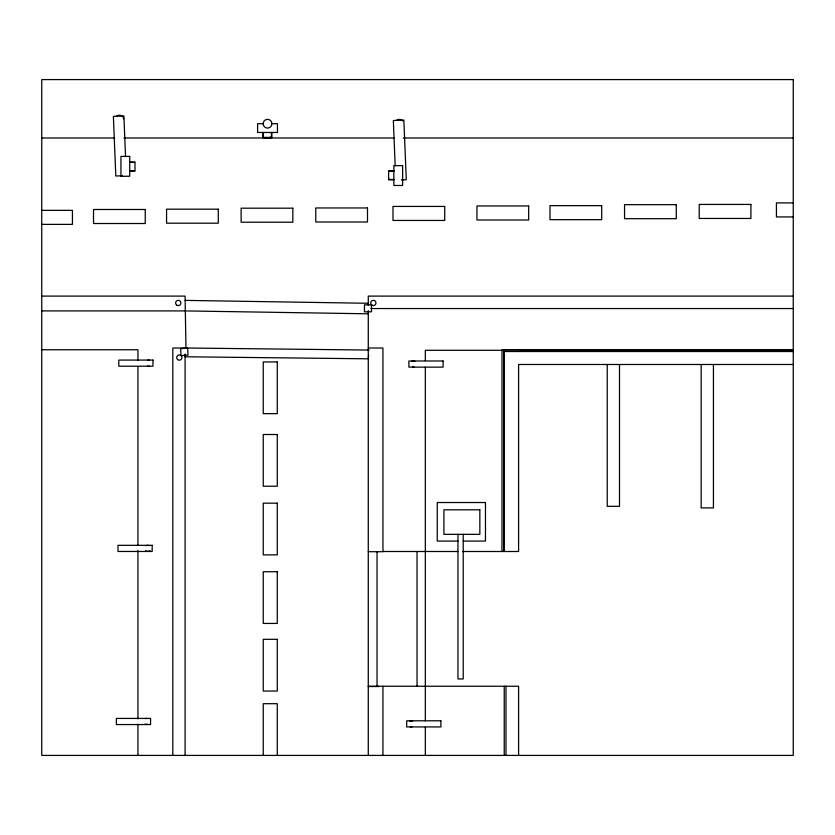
<?xml version="1.0" encoding="UTF-8"?>
<svg xmlns="http://www.w3.org/2000/svg" width="835" height="835" viewBox="0 0 835 835"><rect width="100%" height="100%" fill="white"/><g stroke="black" fill="none" stroke-linecap="round" stroke-linejoin="round"><path stroke-width="1.25" d="M185.328 354.27L185.078 356.775L368.277 358.81L368.652 355.052M149.496 366.21L147.607 366.21M411.749 361.252L414.891 361.252M147.701 724.3L144.549 724.3M409.567 721.054L412.72 721.054M122.202 175.757L115.804 176.018L113.383 116.357L123.893 115.929L125.532 156.135M402.167 179.911L406.28 179.744L403.858 120.083L393.348 120.511L395.185 165.904M519.892 350.283L792.77 349.761L792.77 351.514M263.14 123.705L257.598 123.705L257.598 132.473L277.45 132.473L277.45 123.705L271.907 123.705A4.384 4.384 0 0 1 265.332 127.504A4.384 4.384 0 0 1 265.332 119.916A4.384 4.384 0 0 1 271.907 123.705M262.67 136.857L263.265 136.857M270.853 136.857L271.438 136.857M41.75 137.984L114.812 137.984M123.945 137.984L394.016 137.984M403.148 137.984L793.25 137.984M129.717 162.063L134.978 162.063L134.978 170.831L129.717 170.831M129.717 162.387L134.633 162.387M393.859 170.705L389.475 170.705L389.475 171.29M393.859 170.737L388.943 170.737L388.943 171.321M393.859 171.05L388.599 171.05L388.599 179.817L393.859 179.817M129.717 171.154L134.633 171.154L134.633 170.559M393.859 179.473L388.943 179.494L388.943 178.909M793.25 202.905L776.425 202.905L776.425 216.933L793.25 216.933M41.75 210.357L72.426 210.357L72.426 224.375L41.75 224.375M41.75 296.101L185.078 296.101L185.954 348.007L369.154 350.053M793.25 296.101L368.277 296.101L368.277 305.391M370.886 308.543L793.25 308.543M41.75 310.912L185.078 310.912L368.277 313.803M185.954 348.007L172.824 348.007L172.824 755.414M368.277 348.007L382.941 348.007L382.941 551.705L368.277 551.705M41.75 349.761L137.932 349.761L137.932 360.198M504.403 551.497L504.403 349.761L792.77 349.761M504.403 350.283L425.328 350.283L425.328 360.668M793.25 350.283L504.403 349.761M504.403 351.514L793.25 351.514M793.25 364.488L518.598 364.488L518.598 551.497L462.799 551.497M458.112 541.09L437.258 541.09L437.258 502.524L485.469 502.524L485.469 541.09L463.321 541.09M382.941 551.497L457.81 551.497M368.277 686.245L518.598 686.245L518.598 755.414M368.277 686.537L378.798 686.537L377.044 686.245L377.044 551.705M185.078 300.391L368.277 303.282M713.424 364.488L713.424 507.899L701.149 507.899L701.149 364.488M619.497 364.488L619.497 506.313L607.222 506.313L607.222 364.488M505.989 686.245L505.989 755.414M504.236 686.245L504.236 755.414M503.735 551.497L503.735 349.761L501.981 349.761L501.981 551.497M463.216 534.348L463.216 678.97L457.956 678.97L457.956 534.348M425.328 367.16L425.328 720.824M425.328 727.233L425.328 755.414M417.03 551.497L417.03 686.245M382.941 686.245L382.941 755.414M368.277 310.651L368.277 755.414M277.272 755.414L277.272 703.696L263.244 703.696L263.244 755.414M271.782 132.473L271.782 137.733L263.025 137.733L263.025 132.473M271.469 132.473L271.469 137.389L262.701 137.389L262.701 132.473M185.078 354.27L185.078 755.414M137.932 366.722L137.932 545.412M137.932 550.63L137.932 718.893M137.932 724.102L137.932 755.414M134.101 170.59L134.101 171.175M116.545 116.232A4.384 4.384 0 0 1 122.724 116.785M123.329 117.756A4.384 4.384 0 0 1 123.674 118.852M402.627 179.942A4.384 4.384 0 0 1 401.489 179.786M396.51 120.386A4.384 4.384 0 0 1 402.679 120.939M147.743 360.177A3.152 3.152 0 0 1 149.371 360.177M414.139 367.024A3.152 3.152 0 0 1 412.5 367.024M411.958 726.826A3.152 3.152 0 0 1 410.329 726.826M149.976 550.703A3.152 3.152 0 0 1 149.319 551.204L146.167 551.204A3.152 3.152 0 0 1 145.52 550.703M146.167 545.746A3.152 3.152 0 0 1 149.319 545.746M145.311 718.538A3.152 3.152 0 0 1 146.939 718.538M187.604 348.143L180.6 348.592L181.059 355.585L188.052 355.136L187.604 348.143M793.25 79.586L41.75 79.586L41.75 755.414L793.25 755.414L793.25 79.586M129.717 156.395L120.95 156.395L120.95 176.258L129.717 176.258L129.717 156.395M402.627 165.622L393.859 165.622L393.859 185.485L402.627 185.485L402.627 165.622M750.916 204.429L699.208 204.429L699.208 218.457L750.916 218.457L750.916 204.429M676.266 204.659L624.549 204.659L624.549 218.686L676.266 218.686L676.266 204.659M601.711 205.65L549.994 205.65L549.994 219.678L601.711 219.678L601.711 205.65M528.67 205.974L476.952 205.974L476.952 219.991L528.67 219.991L528.67 205.974M444.711 206.433L392.993 206.433L392.993 220.45L444.711 220.45L444.711 206.433M367.494 207.957L315.776 207.957L315.776 221.985L367.494 221.985L367.494 207.957M292.834 208.186L241.117 208.186L241.117 222.214L292.834 222.214L292.834 208.186M218.279 209.178L166.562 209.178L166.562 223.195L218.279 223.195L218.279 209.178M145.238 209.491L93.52 209.491L93.52 223.519L145.238 223.519L145.238 209.491M371.471 304.806L364.457 304.806L364.457 311.82L371.471 311.82L371.471 304.806M152.982 360.073L118.8 360.073L118.8 366.21L152.982 366.21L152.982 360.073M443.072 360.991L408.889 360.991L408.889 367.129L443.072 367.129L443.072 360.991M277.272 361.931L263.244 361.931L263.244 413.649L277.272 413.649L277.272 361.931M277.272 434.513L263.244 434.513L263.244 486.22L277.272 486.22L277.272 434.513M277.272 503.171L263.244 503.171L263.244 554.878L277.272 554.878L277.272 503.171M479.843 509.799L443.907 509.799L443.907 534.348L479.843 534.348L479.843 509.799M152.179 545.328L117.986 545.328L117.986 551.465L152.179 551.465L152.179 545.328M277.272 571.724L263.244 571.724L263.244 623.432L277.272 623.432L277.272 571.724M277.272 639.318L263.244 639.318L263.244 691.036L277.272 691.036L277.272 639.318M150.55 718.424L116.368 718.424L116.368 724.561L150.55 724.561L150.55 718.424M440.901 720.793L406.708 720.793L406.708 726.93L440.901 726.93L440.901 720.793M372.013 305.224A2.63 2.63 0 0 0 375.959 302.948A2.63 2.63 0 0 0 372.013 300.673A2.63 2.63 0 0 0 372.013 305.224M176.519 304.932A2.63 2.63 0 0 0 180.84 303.481A2.63 2.63 0 0 0 177.417 300.475A2.63 2.63 0 0 0 176.519 304.932M177.584 359.541A2.63 2.63 0 0 0 181.894 358.079A2.63 2.63 0 0 0 178.481 355.073A2.63 2.63 0 0 0 177.584 359.541"/></g></svg>
